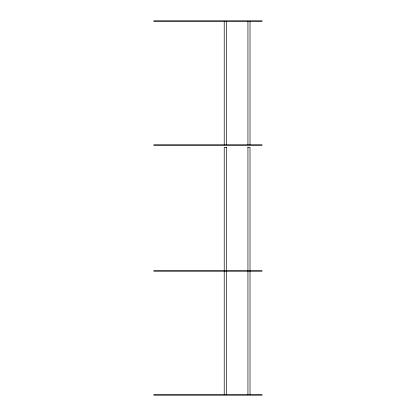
<?xml version="1.0" encoding="UTF-8"?>
<svg xmlns="http://www.w3.org/2000/svg" width="416" height="416" viewBox="0 0 416 416"><rect width="100%" height="100%" fill="white"/><g stroke="black" fill="none" stroke-linecap="round" stroke-linejoin="round"><path stroke-width="0.62" d="M262.08 20.8L153.92 20.8L153.92 21.632L262.08 21.632M262.08 144.768L153.92 144.768L153.92 145.6L262.08 145.6M226.486 147.264L224.224 147.264L224.224 270.4M247.754 147.264L250.016 147.264L250.016 270.4M262.08 270.4L153.92 270.4L153.92 271.232L262.08 271.232M262.08 394.368L153.92 394.368L153.92 395.2L262.08 395.2M250.016 21.632L250.016 144.768M250.016 271.232L250.016 394.368M247.936 21.632L247.936 144.768M247.936 147.264L247.936 270.4M247.936 271.232L247.936 394.368M226.304 21.632L226.304 144.768M226.304 147.264L226.304 270.4M226.304 271.232L226.304 394.368M224.224 21.632L224.224 144.768M224.224 271.232L224.224 394.368"/></g></svg>
